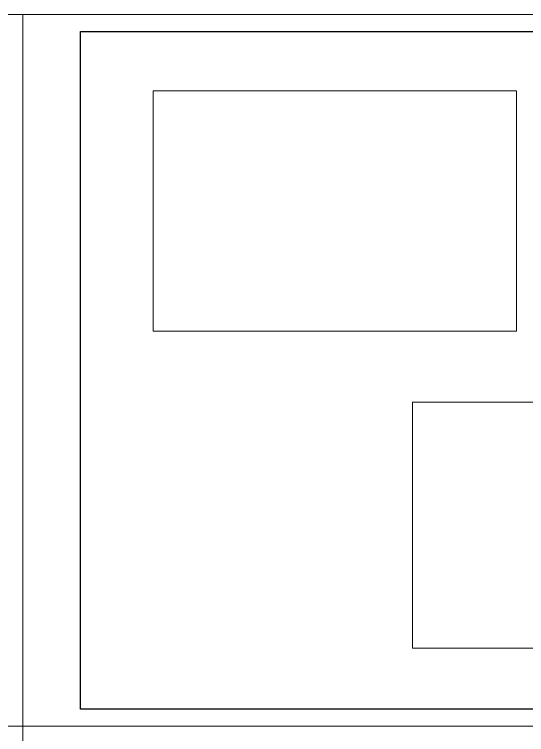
# Model space of a CAD drawing. Extents: x 126968 to 132038, y -1805 to 3860.
# Drawn here: x 131289 to 131667, y 814 to 1345 of the extents above; entities that cross this region are included whole.
import ezdxf

# ---------------------------------------------------------------- set-up
doc = ezdxf.new("R2010")
doc.units = 0
doc.header["$MEASUREMENT"] = 0
for name, color, linetype, lineweight in [('COTA', 8, 'CONTINUOUS', 5), ('PENA 03', 3, 'CONTINUOUS', 15), ('PENA 05', 5, 'CONTINUOUS', 25)]:
    doc.layers.add(name, color=color, linetype=linetype, lineweight=lineweight)
picture_1 = doc.add_image_def('image3.jpg', size_in_pixel=(1228, 812))
picture_2 = doc.add_image_def('image4.jpg', size_in_pixel=(1228, 812))

msp = doc.modelspace()

# ---------------------------------------------------------------- linework, layer by layer
at = {"layer": 'PENA 03'}
for points in [[(130552.743, 819.797), (131295.243, 819.797), (131295.243, 1344.797), (130552.743, 1344.797)], [(131295.243, 819.797), (132037.743, 819.797), (132037.743, 1344.797), (131295.243, 1344.797)], [(130552.743, 294.797), (131295.243, 294.797), (131295.243, 819.797), (130552.743, 819.797)], [(131295.243, 294.797), (132037.743, 294.797), (132037.743, 819.797), (131295.243, 819.797)]]:
    msp.add_lwpolyline(points, close=True, dxfattribs=at)
at = {"layer": 'PENA 05'}
msp.add_line((131337.743, 1332.297), (131997.537, 1332.297), dxfattribs=at)
msp.add_lwpolyline([(131337.743, 1332.297), (132025.243, 1332.297), (132025.243, 832.297), (131337.743, 832.297)], close=True, dxfattribs=at)

# ---------------------------------------------------------------- pictures from other files: only their frames are drawn
at = {"layer": 'COTA'}
image = msp.add_image(picture_1, insert=(131391.516, 1111.062), size_in_units=(268.138, 177.303), dxfattribs=at)
image.dxf.flags = 7
image = msp.add_image(picture_2, insert=(131582.849, 877.185), size_in_units=(274.525, 181.526), dxfattribs=at)
image.dxf.flags = 7

doc.saveas('drawing.dxf')
